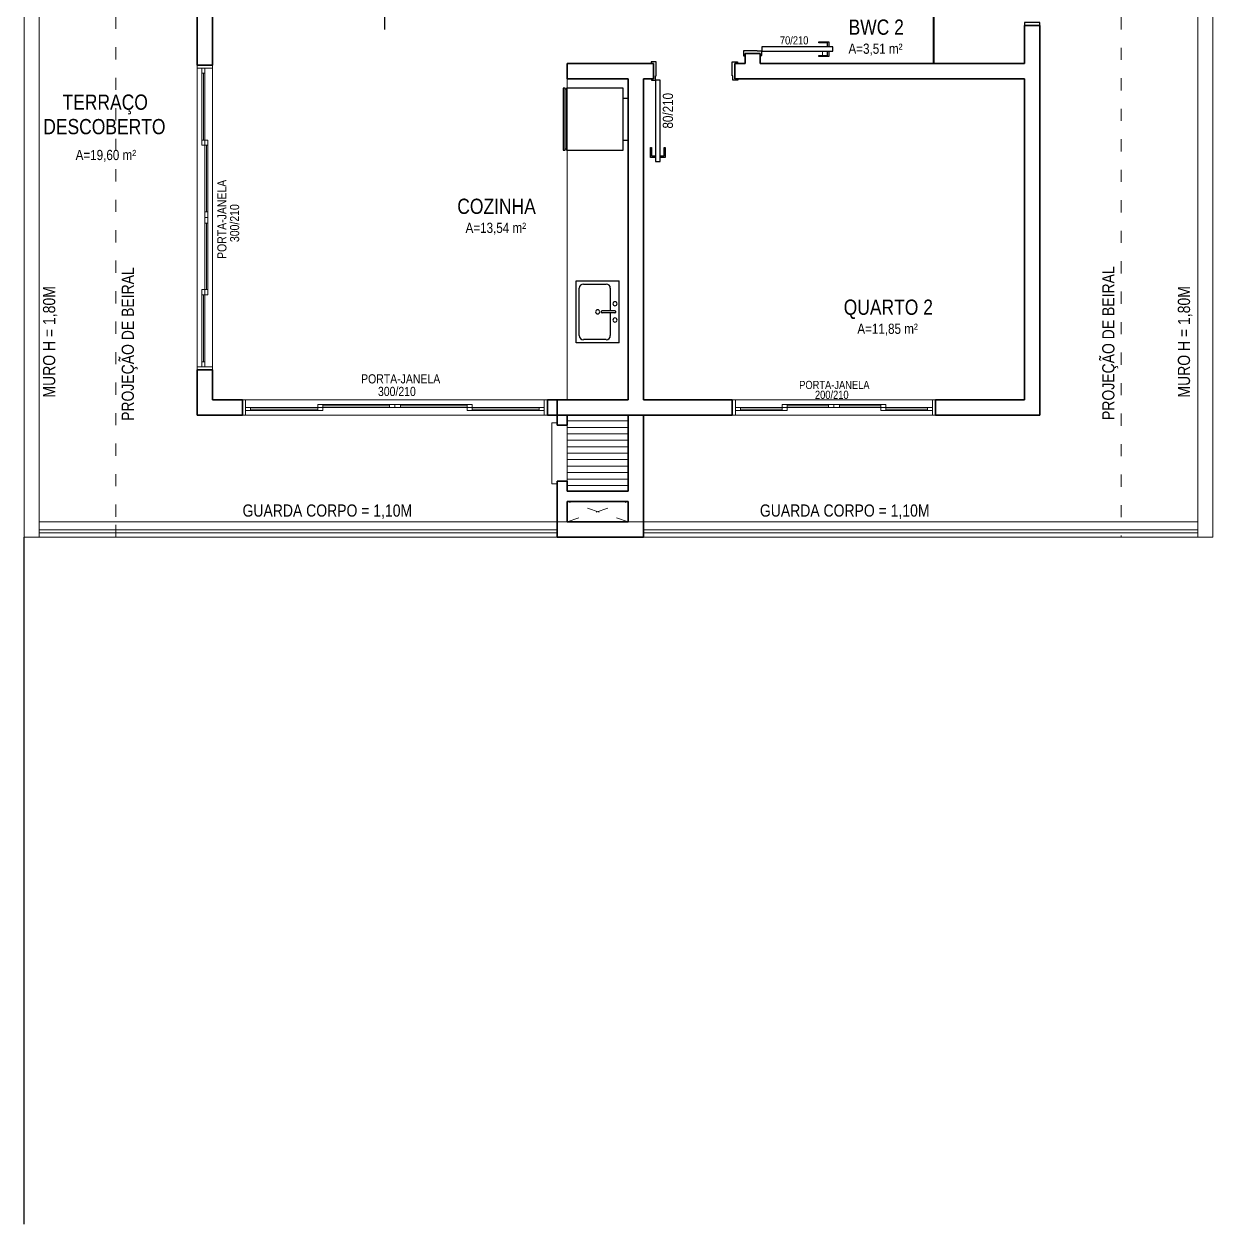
# Model space of a CAD drawing. Header units: millimetres. Extents: x 0 to 1170, y 0 to 3633.
# Drawn here: x 0 to 1170, y 0 to 1181 of the extents above; entities that cross this region are included whole.
import ezdxf
from ezdxf.enums import TextEntityAlignment as Align

# ---------------------------------------------------------------- set-up
doc = ezdxf.new("R2010")
doc.units = ezdxf.units.MM
doc.linetypes.add('ACAD_ISO03W100', pattern=[30, 12, -18])
for name, color, linetype, lineweight in [('01', 1, 'Continuous', 5), ('019 - Hachuras', 19, 'Continuous', 5), ('02', 2, 'Continuous', 13), ('020 - Textos', 20, 'Continuous', 5), ('030 - Esquadrias', 30, 'Continuous', 5), ('05', 5, 'Continuous', 35), ('055 - Mobilia', 55, 'Continuous', 5), ('08', 8, 'Continuous', 5)]:
    doc.layers.add(name, color=color, linetype=linetype, lineweight=lineweight)
doc.styles.add('ROMANS', font='ARIALN.TTF')

msp = doc.modelspace()

# ---------------------------------------------------------------- linework, layer by layer
for p, q in [((354.8, 1195.9), (354.8, 1175.4)), ((533.9, 1116.7), (532.4, 1116.7)), ((533.9, 1057.7), (532.4, 1057.7)), ((543.3, 867.2), (543.3, 928)), ((543.3, 928), (585.6, 928)), ((550.4, 925), (572.9, 925)), ((585.6, 867.2), (585.6, 928)), ((546.3, 874.3), (546.3, 920.9)), ((576.9, 920.9), (576.9, 898.6)), ((581.5, 898.6), (568.8, 898.6)), ((581.5, 896.6), (568.8, 896.6)), ((576.9, 896.6), (576.9, 874.3)), ((585.6, 867.2), (543.3, 867.2)), ((572.9, 870.3), (550.4, 870.3))]:
    msp.add_line(p, q)
at = {"color": 252, "true_color": 0x939598}
msp.add_line((0, 0), (0, 676), dxfattribs=at)
for points in [[(984.5, 1179.5), (999.5, 1179.5), (999.5, 1182.3), (984.5, 1182.3)], [(726, 1154), (796, 1154), (796, 1158.5), (726, 1158.5)], [(709.5, 1149.5), (709.5, 1152), (724.5, 1152), (724.5, 1150), (726, 1150), (726, 1154), (721.5, 1154), (721.5, 1154.5), (708, 1154.5), (708, 1149.5), (709.5, 1149.5)], [(617, 1142), (619.5, 1142), (619.5, 1127), (617.5, 1127), (617.5, 1125.5), (621.5, 1125.5), (621.5, 1130), (622, 1130), (622, 1143.5), (617, 1143.5), (617, 1142)], [(702, 1142), (699.5, 1142), (699.5, 1127), (702.5, 1127), (702.5, 1125.5), (697.5, 1125.5), (697.5, 1130), (697, 1130), (697, 1143.5), (702, 1143.5), (702, 1142)], [(621.5, 1125.5), (621.5, 1045.5), (626, 1045.5), (626, 1125.5)], [(530.4, 1056.7), (532.4, 1056.7), (532.4, 1117.7), (530.4, 1117.7)], [(533.9, 1056.7), (589.5, 1056.7), (589.5, 1117.7), (533.9, 1117.7)]]:
    msp.add_lwpolyline(points, close=True)
for points in [[(790.5, 1158.5), (790.5, 1162.5), (782, 1162.5), (782, 1163.5), (792, 1163.5), (792, 1158.5)], [(792, 1154), (792, 1149), (782, 1149), (782, 1150), (790.5, 1150), (790.5, 1154)], [(589.5, 1066.7), (594.5, 1066.7), (594.5, 1107.7), (589.5, 1107.7)], [(621.5, 1049.5), (616.5, 1049.5), (616.5, 1059.5), (617.5, 1059.5), (617.5, 1051), (621.5, 1051)], [(626, 1051), (630, 1051), (630, 1059.5), (631, 1059.5), (631, 1049.5), (626, 1049.5)]]:
    msp.add_lwpolyline(points)
for centre, radius, start, end in [((550.4, 920.9), 4.06, 90, 180), ((572.9, 920.9), 4.06, 0, 90), ((564.5, 897.6), 2.03, 90, 270), ((564.5, 897.6), 2.03, 270, 90), ((568.8, 897.6), 1.02, 90, 270), ((581.5, 905.6), 2.03, 90, 270), ((581.5, 905.6), 2.03, 270, 90), ((581.5, 897.6), 1.02, 270, 90), ((581.5, 889.6), 2.03, 90, 270), ((581.5, 889.6), 2.03, 270, 90), ((550.4, 874.3), 4.06, 180, 270), ((572.9, 874.3), 4.06, 270, 0)]:
    msp.add_arc(centre, radius, start, end)
at = {"layer": '01', "color": 252, "true_color": 0x939598}
for p, q in [((0, 3633), (0, 676)), ((1170, 676), (1170, 3633)), ((15, 2187.5), (15, 691)), ((1155, 691), (1155, 2117.5)), ((524.5, 788.5), (519.5, 788.5)), ((519.5, 788.5), (519.5, 728.5)), ((534.5, 731), (534.5, 786)), ((519.5, 728.5), (524.5, 728.5)), ((15, 691), (15, 676)), ((15, 691), (1155, 691)), ((1155, 691), (1155, 676)), ((0, 676), (1170, 676))]:
    msp.add_line(p, q, dxfattribs=at)
at = {"layer": '01', "color": 252, "linetype": 'ACAD_ISO03W100', "true_color": 0x939598}
for p, q in [((594.5, 691), (534.5, 711)), ((534.5, 691), (594.5, 711))]:
    msp.add_line(p, q, dxfattribs=at)
at = {"layer": '019 - Hachuras', "color": 252, "linetype": 'Continuous', "true_color": 0x939598}
for p, q in [((534.5, 790.3), (594.5, 790.3)), ((534.5, 783.9), (594.5, 783.9)), ((534.5, 777.6), (594.5, 777.6)), ((534.5, 771.2), (594.5, 771.2)), ((534.5, 764.9), (594.5, 764.9)), ((534.5, 758.5), (594.5, 758.5)), ((534.5, 752.2), (594.5, 752.2)), ((534.5, 745.8), (594.5, 745.8)), ((534.5, 739.5), (594.5, 739.5)), ((534.5, 733.1), (594.5, 733.1)), ((534.5, 726.8), (594.5, 726.8))]:
    msp.add_line(p, q, dxfattribs=at)
at = {"layer": '02', "color": 252, "true_color": 0x939598}
for p, q in [((15, 683), (524.5, 683)), ((15, 680), (524.5, 680)), ((609.5, 683), (1155, 683)), ((609.5, 680), (1155, 680))]:
    msp.add_line(p, q, dxfattribs=at)
at = {"layer": '030 - Esquadrias'}
for p, q in [((170.5, 1137.5), (170.5, 843.5)), ((175, 1137.5), (175, 1132.5)), ((178, 1137.5), (178, 1132.5)), ((185.5, 1137.5), (185.5, 843.5)), ((175, 1132.5), (175, 1066.5)), ((178, 1132.5), (175, 1132.5)), ((176.5, 1132.5), (176.5, 1066.5)), ((178, 1132.5), (178, 1066.5)), ((175, 1066.5), (178, 1066.5)), ((175, 1066.5), (175, 1061.5)), ((178, 1066.5), (178, 1061.5)), ((178, 1066.5), (178, 1061.5)), ((181, 1066.5), (178, 1066.5)), ((181, 1066.5), (181, 1061.5)), ((178, 1061.5), (175, 1061.5)), ((181, 1061.5), (178, 1061.5)), ((178, 1061.5), (178, 996)), ((179.5, 1061.5), (179.5, 996)), ((181, 1061.5), (181, 996)), ((178, 996), (181, 996)), ((178, 996), (178, 990.5)), ((181, 996), (181, 990.5)), ((178, 990.5), (181, 990.5)), ((178, 990.5), (181, 990.5)), ((181, 990.5), (178, 990.5)), ((178, 985), (178, 990.5)), ((181, 990.5), (178, 990.5)), ((178, 985), (181, 985)), ((178, 919.5), (178, 985)), ((179.5, 919.5), (179.5, 985)), ((181, 985), (181, 990.5)), ((181, 919.5), (181, 985)), ((178, 919.5), (175, 919.5)), ((175, 914.5), (175, 919.5)), ((175, 914.5), (178, 914.5)), ((175, 848.5), (175, 914.5)), ((176.5, 848.5), (176.5, 914.5)), ((178, 914.5), (178, 919.5)), ((178, 914.5), (178, 919.5)), ((181, 919.5), (178, 919.5)), ((178, 848.5), (178, 914.5)), ((181, 914.5), (178, 914.5)), ((181, 914.5), (181, 919.5)), ((175, 843.5), (175, 848.5)), ((178, 848.5), (175, 848.5)), ((178, 843.5), (178, 848.5)), ((218, 811), (512, 811)), ((218, 803.5), (223, 803.5)), ((223, 803.5), (223, 800.5)), ((223, 803.5), (289, 803.5)), ((289, 806.5), (294, 806.5)), ((289, 806.5), (289, 803.5)), ((289, 800.5), (289, 803.5)), ((289, 803.5), (294, 803.5)), ((289, 803.5), (294, 803.5)), ((294, 806.5), (294, 803.5)), ((294, 806.5), (359.5, 806.5)), ((294, 805), (359.5, 805)), ((294, 803.5), (294, 800.5)), ((294, 803.5), (359.5, 803.5)), ((359.5, 806.5), (365, 806.5)), ((359.5, 803.5), (359.5, 806.5)), ((359.5, 803.5), (365, 803.5)), ((365, 803.5), (365, 806.5)), ((370.5, 806.5), (365, 806.5)), ((365, 803.5), (365, 806.5)), ((365, 806.5), (365, 803.5)), ((365, 806.5), (365, 803.5)), ((370.5, 803.5), (365, 803.5)), ((370.5, 803.5), (370.5, 806.5)), ((436, 806.5), (370.5, 806.5)), ((436, 805), (370.5, 805)), ((436, 803.5), (370.5, 803.5)), ((441, 806.5), (436, 806.5)), ((436, 806.5), (436, 803.5)), ((436, 803.5), (436, 800.5)), ((441, 803.5), (436, 803.5)), ((441, 803.5), (436, 803.5)), ((441, 806.5), (441, 803.5)), ((441, 800.5), (441, 803.5)), ((507, 803.5), (441, 803.5)), ((512, 803.5), (507, 803.5)), ((507, 803.5), (507, 800.5)), ((894, 811), (700, 811)), ((700, 803.5), (705, 803.5)), ((705, 803.5), (705, 800.5)), ((705, 803.5), (746, 803.5)), ((746, 806.5), (751, 806.5)), ((746, 806.5), (746, 803.5)), ((746, 800.5), (746, 803.5)), ((746, 803.5), (751, 803.5)), ((746, 803.5), (751, 803.5)), ((751, 806.5), (751, 803.5)), ((751, 806.5), (791.5, 806.5)), ((751, 805), (791.5, 805)), ((751, 803.5), (751, 800.5)), ((751, 803.5), (791.5, 803.5)), ((791.5, 806.5), (797, 806.5)), ((791.5, 803.5), (791.5, 806.5)), ((791.5, 803.5), (797, 803.5)), ((797, 803.5), (797, 806.5)), ((802.5, 806.5), (797, 806.5)), ((797, 803.5), (797, 806.5)), ((797, 806.5), (797, 803.5)), ((797, 806.5), (797, 803.5)), ((802.5, 803.5), (797, 803.5)), ((802.5, 803.5), (802.5, 806.5)), ((843, 806.5), (802.5, 806.5)), ((843, 805), (802.5, 805)), ((843, 803.5), (802.5, 803.5)), ((843, 806.5), (843, 803.5)), ((848, 806.5), (843, 806.5)), ((848, 803.5), (843, 803.5)), ((843, 803.5), (843, 800.5)), ((848, 803.5), (843, 803.5)), ((848, 806.5), (848, 803.5)), ((848, 800.5), (848, 803.5)), ((889, 803.5), (848, 803.5)), ((889, 803.5), (889, 800.5)), ((894, 803.5), (889, 803.5)), ((218, 800.5), (223, 800.5)), ((218, 796), (512, 796)), ((223, 802), (289, 802)), ((223, 800.5), (289, 800.5)), ((289, 800.5), (294, 800.5)), ((441, 800.5), (436, 800.5)), ((507, 802), (441, 802)), ((507, 800.5), (441, 800.5)), ((512, 800.5), (507, 800.5)), ((700, 800.5), (705, 800.5)), ((894, 796), (700, 796)), ((705, 802), (746, 802)), ((705, 800.5), (746, 800.5)), ((746, 800.5), (751, 800.5)), ((848, 800.5), (843, 800.5)), ((889, 802), (848, 802)), ((889, 800.5), (848, 800.5)), ((894, 800.5), (889, 800.5))]:
    msp.add_line(p, q, dxfattribs=at)
for points in [[(185.5, 1140.5), (170.5, 1140.5), (170.5, 1137.5), (185.5, 1137.5)], [(185.5, 840.5), (170.5, 840.5), (170.5, 843.5), (185.5, 843.5)], [(215, 811), (215, 796), (218, 796), (218, 811)], [(515, 811), (515, 796), (512, 796), (512, 811)], [(697, 811), (697, 796), (700, 796), (700, 811)], [(897, 811), (897, 796), (894, 796), (894, 811)]]:
    msp.add_lwpolyline(points, close=True, dxfattribs=at)
at = {"layer": '05', "color": 252, "true_color": 0x939598}
for p, q in [((170.5, 1277.2), (170.5, 1140.5)), ((170.5, 1277.2), (170.5, 1140.5)), ((185.5, 1140.5), (185.5, 1277.2)), ((984.5, 1179.5), (999.5, 1179.5)), ((984.5, 1179.5), (984.5, 1142)), ((984.5, 1179.5), (984.5, 1142)), ((999.5, 796), (999.5, 1179.5)), ((999.5, 1179.5), (999.5, 1127)), ((724.5, 1152), (709.5, 1152)), ((709.5, 1142), (709.5, 1152)), ((724.5, 1142), (724.5, 1152)), ((724.5, 1142), (724.5, 1152)), ((170.5, 1140.5), (185.5, 1140.5)), ((594.5, 1142), (534.5, 1142)), ((534.5, 1142), (534.5, 1127)), ((619.5, 1142), (594.5, 1142)), ((619.5, 1127), (619.5, 1142)), ((699.5, 1127), (699.5, 1142)), ((709.5, 1142), (699.5, 1142)), ((984.5, 1142), (724.5, 1142)), ((984.5, 1142), (724.5, 1142)), ((999.5, 796), (999.5, 1142)), ((534.5, 1127), (594.5, 1127)), ((594.5, 1127), (594.5, 811)), ((619.5, 1127), (609.5, 1127)), ((609.5, 1127), (609.5, 811)), ((984.5, 1127), (699.5, 1127)), ((984.5, 1127), (709.5, 1127)), ((984.5, 1127), (984.5, 811)), ((984.5, 811), (984.5, 1127)), ((170.5, 840.5), (185.5, 840.5)), ((170.5, 840.5), (170.5, 796)), ((185.5, 811), (185.5, 840.5)), ((215, 811), (185.5, 811)), ((215, 811), (215, 796)), ((515, 811), (515, 796)), ((594.5, 811), (515, 811)), ((594.5, 811), (524.5, 811)), ((524.5, 786), (524.5, 811)), ((697, 811), (609.5, 811)), ((609.5, 811), (697, 811)), ((697, 811), (697, 796)), ((897, 811), (897, 796)), ((984.5, 811), (897, 811)), ((897, 811), (984.5, 811)), ((170.5, 796), (215, 796)), ((515, 796), (697, 796)), ((534.5, 796), (594.5, 796)), ((534.5, 796), (594.5, 796)), ((534.5, 786), (534.5, 796)), ((594.5, 796), (534.5, 796)), ((594.5, 796), (594.5, 721)), ((594.5, 796), (594.5, 796)), ((594.5, 796), (697, 796)), ((609.5, 796), (609.5, 676)), ((609.5, 796), (609.5, 676)), ((897, 796), (999.5, 796)), ((897, 796), (999.5, 796)), ((534.5, 786), (524.5, 786)), ((524.5, 731), (524.5, 676)), ((534.5, 731), (524.5, 731)), ((534.5, 731), (534.5, 721)), ((594.5, 721), (534.5, 721)), ((534.5, 691), (534.5, 711)), ((594.5, 711), (534.5, 711)), ((594.5, 711), (534.5, 711)), ((594.5, 691), (594.5, 711)), ((594.5, 691), (534.5, 691)), ((609.5, 676), (524.5, 676))]:
    msp.add_line(p, q, dxfattribs=at)
at = {"layer": '055 - Mobilia', "color": 252, "true_color": 0x939598}
for p, q in [((894.5, 1142), (894.5, 1277)), ((895.5, 1142), (895.5, 1277)), ((534.5, 1127), (594.5, 1127)), ((534.5, 811), (534.5, 1127)), ((594.5, 1127), (594.5, 811)), ((609.5, 866), (609.5, 1034)), ((609.5, 811), (609.5, 866)), ((594.5, 811), (534.5, 811)), ((654.5, 811), (609.5, 811)), ((654.5, 811), (654.5, 811)), ((654.5, 811), (654.5, 811))]:
    msp.add_line(p, q, dxfattribs=at)
at = {"layer": '08', "color": 252, "linetype": 'ACAD_ISO03W100', "true_color": 0x939598}
for p, q in [((90.5, 696), (90.5, 2187.5)), ((1079.5, 2117.5), (1079.5, 676)), ((90.5, 676), (90.5, 696)), ((1079.5, 676), (90.5, 676))]:
    msp.add_line(p, q, dxfattribs=at)
at = {"layer": '08', "color": 252, "linetype": 'Continuous', "true_color": 0x939598}
msp.add_line((785.6, 1150), (785.6, 1154), dxfattribs=at)

# ---------------------------------------------------------------- texts
at = {"layer": '020 - Textos', "color": 252, "true_color": 0x939598, "style": 'ROMANS'}
for s, height, p in [('BWC 2', 15, (838.6, 1170.3)), ('TERRAÇO', 15, (79.9, 1096.5)), ('DESCOBERTO', 15, (79.1, 1072.4)), ('COZINHA', 15, (465, 994)), ('QUARTO 2', 15, (850.5, 894.7)), ('GUARDA CORPO = 1,10M', 12, (298.5, 696.1)), ('GUARDA CORPO = 1,10M', 12, (807.6, 696.1))]:
    msp.add_text(s, height=height, dxfattribs=at).set_placement(p, align=Align.CENTER)
for s, height, p in [('70/210', 8, (743.8, 1160.8)), ('A=19,60 m²', 10, (50.8, 1047)), ('PORTA-JANELA', 9, (331.7, 827.2)), ('PORTA-JANELA', 8, (762.8, 821.7)), ('300/210', 9, (348.3, 814.8)), ('200/210', 8, (778.3, 812))]:
    msp.add_text(s, height=height, dxfattribs=at).set_placement(p)
for s, height, rotation, p in [('A=3,51 m²', 10, 360, (811.3, 1151.6)), ('80/210', 10, 90, (638.6, 1078)), ('PORTA-JANELA', 9, 90, (199.2, 949.7)), ('300/210', 9, 90, (211.7, 966.3)), ('A=13,54 m²', 10, 360, (434.5, 975.3)), ('A=11,85 m²', 10, 360, (820, 876))]:
    msp.add_text(s, height=height, rotation=rotation, dxfattribs=at).set_placement(p)
for s, p in [('PROJEÇÃO DE BEIRAL', (108.1, 865.9)), ('PROJEÇÃO DE BEIRAL', (1073, 866.8)), ('MURO H = 1,80M', (30.7, 868.1)), ('MURO H = 1,80M', (1147.4, 868.1))]:
    msp.add_text(s, height=12, rotation=90, dxfattribs=at).set_placement(p, align=Align.CENTER)

doc.saveas('drawing.dxf')
